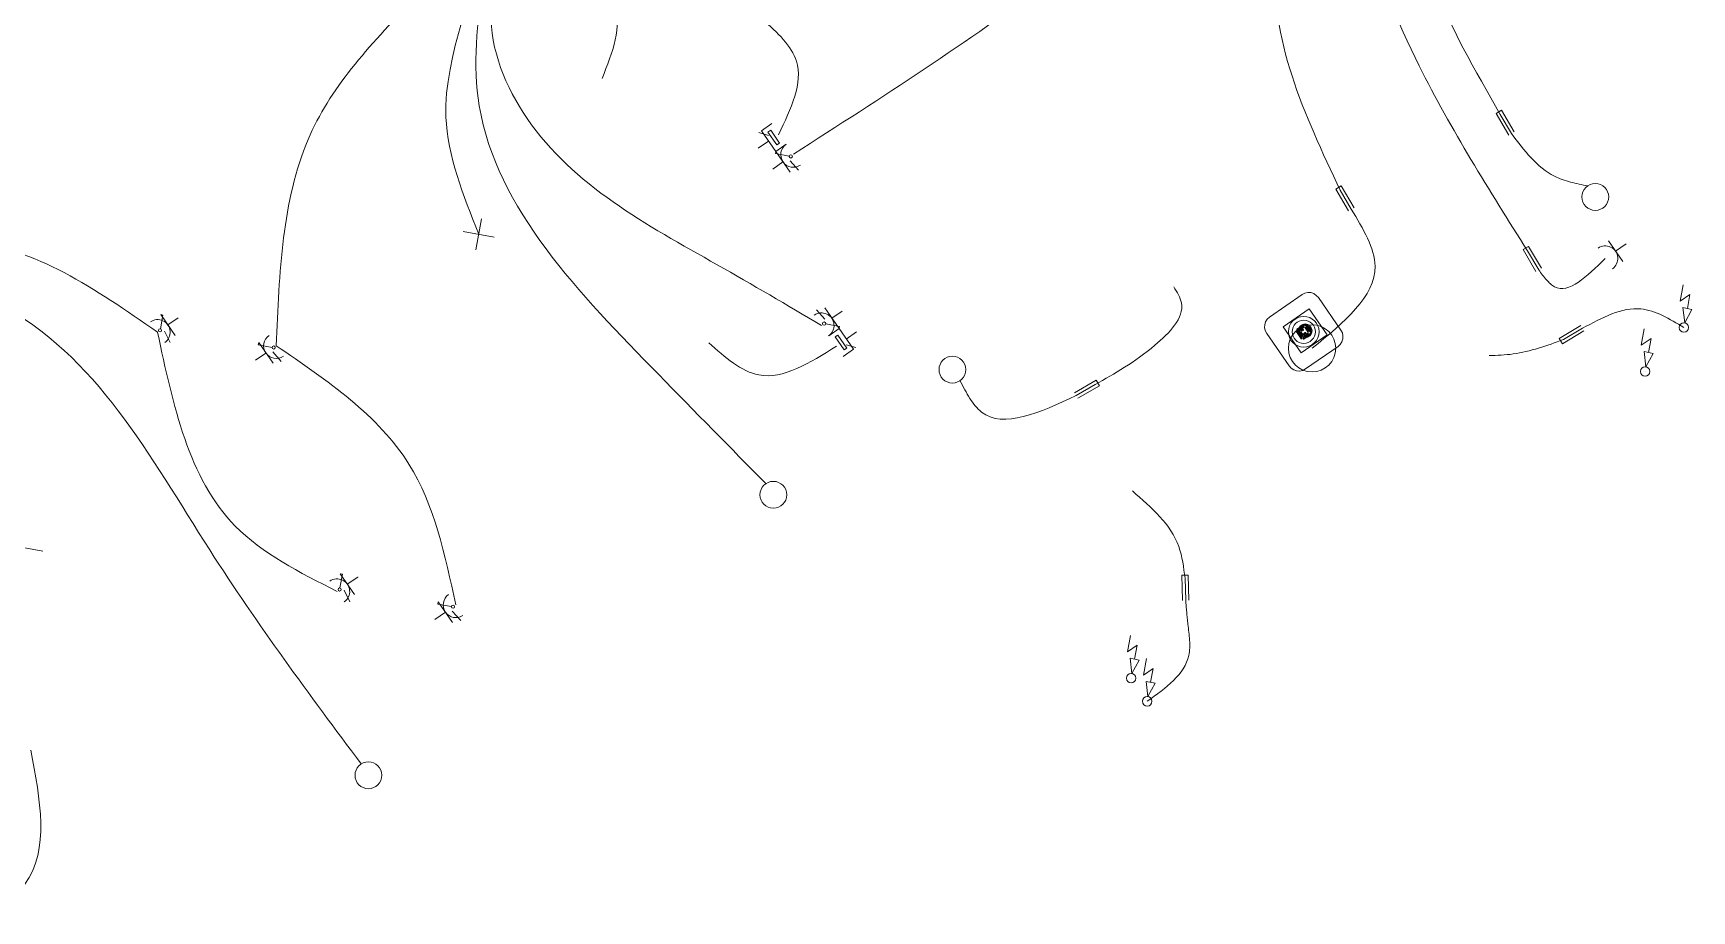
# Model space of a CAD drawing. Header units: metres. Extents: x 2747662.9 to 2747731.3, y 1250221.9 to 1250283.3.
# Drawn here: x 2747687.57 to 2747698.09, y 1250228 to 1250233.57 of the extents above; entities that cross this region are included whole.
import ezdxf

# ---------------------------------------------------------------- set-up
doc = ezdxf.new("R2010")
doc.units = ezdxf.units.M
doc.header["$MEASUREMENT"] = 0
doc.linetypes.add('EL_Hohldecke', pattern=[1500, 600, -300, 0, -300, 0, -300])
doc.layers.add('___elektro', color=7, linetype='Continuous')
doc.layers.add('___sanitär', color=7, linetype='Continuous')

msp = doc.modelspace()

# ---------------------------------------------------------------- linework, layer by layer
at = {"color": 30, "linetype": 'Continuous', "lineweight": 0, "true_color": 0xff8d1c}
for p, q in [((2747696.884, 1250233.079), (2747696.85, 1250233.058)), ((2747696.85, 1250233.058), (2747696.931, 1250232.92)), ((2747696.948, 1250232.93), (2747696.877, 1250233.051)), ((2747696.965, 1250232.941), (2747696.884, 1250233.079)), ((2747696.948, 1250232.93), (2747696.948, 1250232.93)), ((2747695.868, 1250232.598), (2747695.834, 1250232.578)), ((2747695.834, 1250232.578), (2747695.915, 1250232.44)), ((2747695.932, 1250232.45), (2747695.861, 1250232.571)), ((2747695.949, 1250232.46), (2747695.868, 1250232.598)), ((2747695.932, 1250232.45), (2747695.932, 1250232.45)), ((2747697.057, 1250232.214), (2747697.023, 1250232.194)), ((2747697.023, 1250232.194), (2747697.103, 1250232.055)), ((2747697.121, 1250232.066), (2747697.05, 1250232.186)), ((2747697.138, 1250232.076), (2747697.057, 1250232.214)), ((2747697.121, 1250232.066), (2747697.121, 1250232.066)), ((2747697.388, 1250231.712), (2747697.25, 1250231.631)), ((2747697.25, 1250231.631), (2747697.271, 1250231.596)), ((2747697.271, 1250231.596), (2747697.408, 1250231.678)), ((2747697.398, 1250231.695), (2747697.278, 1250231.624)), ((2747697.398, 1250231.695), (2747697.398, 1250231.695)), ((2747694.314, 1250231.365), (2747694.176, 1250231.285)), ((2747694.186, 1250231.268), (2747694.307, 1250231.338)), ((2747694.196, 1250231.251), (2747694.334, 1250231.33)), ((2747694.334, 1250231.33), (2747694.314, 1250231.365)), ((2747694.186, 1250231.268), (2747694.186, 1250231.268)), ((2747694.896, 1250230.13), (2747694.856, 1250230.129)), ((2747694.856, 1250230.129), (2747694.861, 1250229.969)), ((2747694.881, 1250229.97), (2747694.877, 1250230.11)), ((2747694.901, 1250229.97), (2747694.896, 1250230.13)), ((2747694.881, 1250229.97), (2747694.881, 1250229.97))]:
    msp.add_line(p, q, dxfattribs=at)
for points, knots in [([(2747684.259, 1250233.37), (2747684.235, 1250233.445), (2747684.212, 1250233.52), (2747684.2, 1250233.594), (2747684.109, 1250234.135), (2747684.589, 1250234.634), (2747685.042, 1250235.056), (2747685.665, 1250235.636), (2747686.236, 1250236.07), (2747686.848, 1250236.509), (2747687.33, 1250236.854), (2747687.837, 1250237.203), (2747688.344, 1250237.552)], [0, 0, 0, 0, 1, 1, 1, 2, 2, 2, 3, 3, 3, 4, 4, 4, 4]), ([(2747696.877, 1250233.052), (2747696.717, 1250233.331), (2747696.556, 1250233.611), (2747696.443, 1250233.902), (2747696.278, 1250234.325), (2747696.214, 1250234.772), (2747696.11, 1250235.252), (2747696.037, 1250235.589), (2747695.945, 1250235.942), (2747696.069, 1250236.227), (2747696.149, 1250236.412), (2747696.321, 1250236.569), (2747696.495, 1250236.696), (2747696.57, 1250236.75), (2747696.645, 1250236.799), (2747696.72, 1250236.848)], [0, 0, 0, 0, 1, 1, 1, 2, 2, 2, 3, 3, 3, 4, 4, 4, 5, 5, 5, 5]), ([(2747695.861, 1250232.571), (2747695.635, 1250233.051), (2747695.408, 1250233.531), (2747695.456, 1250234.047), (2747695.509, 1250234.617), (2747695.896, 1250235.231), (2747695.664, 1250235.724), (2747695.63, 1250235.795), (2747695.584, 1250235.864), (2747695.537, 1250235.932)], [0, 0, 0, 0, 1, 1, 1, 2, 2, 2, 3, 3, 3, 3]), ([(2747697.05, 1250232.186), (2747696.807, 1250232.571), (2747696.565, 1250232.955), (2747696.363, 1250233.359), (2747696.082, 1250233.924), (2747695.881, 1250234.526), (2747695.805, 1250235.174), (2747695.78, 1250235.387), (2747695.769, 1250235.605), (2747695.667, 1250235.783), (2747695.635, 1250235.839), (2747695.594, 1250235.891), (2747695.553, 1250235.943)], [0, 0, 0, 0, 1, 1, 1, 2, 2, 2, 3, 3, 3, 4, 4, 4, 4]), ([(2747692.393, 1250232.8), (2747692.951, 1250233.158), (2747693.509, 1250233.516), (2747694.009, 1250233.891), (2747694.492, 1250234.253), (2747694.921, 1250234.632), (2747695.379, 1250235.182), (2747695.515, 1250235.344), (2747695.653, 1250235.522), (2747695.613, 1250235.687), (2747695.596, 1250235.76), (2747695.544, 1250235.831), (2747695.492, 1250235.901)], [0, 0, 0, 0, 1, 1, 1, 2, 2, 2, 3, 3, 3, 4, 4, 4, 4]), ([(2747689.111, 1250231.584), (2747689.13, 1250232.047), (2747689.15, 1250232.51), (2747689.313, 1250232.892), (2747689.45, 1250233.213), (2747689.689, 1250233.478), (2747689.984, 1250233.78), (2747690.183, 1250233.983), (2747690.407, 1250234.203), (2747690.352, 1250234.433), (2747690.341, 1250234.482), (2747690.317, 1250234.531), (2747690.293, 1250234.58)], [0, 0, 0, 0, 1, 1, 1, 2, 2, 2, 3, 3, 3, 4, 4, 4, 4]), ([(2747690.396, 1250232.292), (2747690.296, 1250232.54), (2747690.197, 1250232.788), (2747690.188, 1250233.035), (2747690.172, 1250233.437), (2747690.394, 1250233.838), (2747690.414, 1250234.269), (2747690.417, 1250234.343), (2747690.414, 1250234.418), (2747690.387, 1250234.483), (2747690.37, 1250234.524), (2747690.343, 1250234.56), (2747690.317, 1250234.597)], [0, 0, 0, 0, 1, 1, 1, 2, 2, 2, 3, 3, 3, 4, 4, 4, 4]), ([(2747692.217, 1250230.71), (2747691.993, 1250230.937), (2747691.77, 1250231.164), (2747691.536, 1250231.403), (2747691.043, 1250231.905), (2747690.506, 1250232.456), (2747690.399, 1250233.107), (2747690.357, 1250233.362), (2747690.381, 1250233.632), (2747690.432, 1250233.909), (2747690.464, 1250234.085), (2747690.508, 1250234.264), (2747690.453, 1250234.418), (2747690.429, 1250234.487), (2747690.385, 1250234.551), (2747690.342, 1250234.614)], [0, 0, 0, 0, 1, 1, 1, 2, 2, 2, 3, 3, 3, 4, 4, 4, 5, 5, 5, 5]), ([(2747692.57, 1250231.713), (2747692.352, 1250231.842), (2747692.133, 1250231.971), (2747691.909, 1250232.098), (2747691.463, 1250232.351), (2747690.996, 1250232.598), (2747690.703, 1250233.026), (2747690.566, 1250233.225), (2747690.468, 1250233.464), (2747690.473, 1250233.698), (2747690.476, 1250233.847), (2747690.523, 1250233.994), (2747690.532, 1250234.148), (2747690.538, 1250234.25), (2747690.527, 1250234.355), (2747690.487, 1250234.445), (2747690.458, 1250234.512), (2747690.412, 1250234.572), (2747690.366, 1250234.631)], [0, 0, 0, 0, 1, 1, 1, 2, 2, 2, 3, 3, 3, 4, 4, 4, 5, 5, 5, 6, 6, 6, 6]), ([(2747691.125, 1250233.94), (2747691.178, 1250233.879), (2747691.232, 1250233.817), (2747691.257, 1250233.749), (2747691.309, 1250233.61), (2747691.244, 1250233.445), (2747691.179, 1250233.28)], [0, 0, 0, 0, 1, 1, 1, 2, 2, 2, 2]), ([(2747692.298, 1250232.923), (2747692.377, 1250233.088), (2747692.455, 1250233.252), (2747692.412, 1250233.389), (2747692.382, 1250233.486), (2747692.29, 1250233.57), (2747692.198, 1250233.654)], [0, 0, 0, 0, 1, 1, 1, 2, 2, 2, 2]), ([(2747688.358, 1250231.67), (2747687.964, 1250231.944), (2747687.569, 1250232.218), (2747687.167, 1250232.229), (2747686.773, 1250232.239), (2747686.371, 1250231.996), (2747685.968, 1250231.752)], [0, 0, 0, 0, 1, 1, 1, 2, 2, 2, 2]), ([(2747689.65, 1250228.932), (2747689.322, 1250229.372), (2747688.994, 1250229.812), (2747688.689, 1250230.289), (2747688.311, 1250230.881), (2747687.968, 1250231.529), (2747687.346, 1250231.852), (2747687.144, 1250231.957), (2747686.912, 1250232.028), (2747686.695, 1250232.01), (2747686.448, 1250231.989), (2747686.22, 1250231.854), (2747685.991, 1250231.719)], [0, 0, 0, 0, 1, 1, 1, 2, 2, 2, 3, 3, 3, 4, 4, 4, 4]), ([(2747694.307, 1250231.338), (2747694.431, 1250231.408), (2747694.555, 1250231.478), (2747694.686, 1250231.588), (2747694.777, 1250231.665), (2747694.872, 1250231.76), (2747694.854, 1250231.856), (2747694.848, 1250231.89), (2747694.826, 1250231.925), (2747694.805, 1250231.959)], [0, 0, 0, 0, 1, 1, 1, 2, 2, 2, 3, 3, 3, 3]), ([(2747689.497, 1250230.026), (2747689.259, 1250230.146), (2747689.022, 1250230.267), (2747688.851, 1250230.441), (2747688.555, 1250230.743), (2747688.457, 1250231.207), (2747688.358, 1250231.67)], [0, 0, 0, 0, 1, 1, 1, 2, 2, 2, 2]), ([(2747697.278, 1250231.624), (2747697.173, 1250231.585), (2747697.068, 1250231.547), (2747696.959, 1250231.532), (2747696.908, 1250231.525), (2747696.857, 1250231.524), (2747696.806, 1250231.522)], [0, 0, 0, 0, 1, 1, 1, 2, 2, 2, 2]), ([(2747689.111, 1250231.584), (2747689.436, 1250231.363), (2747689.761, 1250231.142), (2747689.953, 1250230.833), (2747690.114, 1250230.576), (2747690.182, 1250230.258), (2747690.25, 1250229.94)], [0, 0, 0, 0, 1, 1, 1, 2, 2, 2, 2]), ([(2747692.666, 1250231.582), (2747692.497, 1250231.476), (2747692.327, 1250231.369), (2747692.173, 1250231.399), (2747692.062, 1250231.42), (2747691.959, 1250231.511), (2747691.855, 1250231.602)], [0, 0, 0, 0, 1, 1, 1, 2, 2, 2, 2]), ([(2747694.877, 1250230.11), (2747694.868, 1250230.179), (2747694.86, 1250230.248), (2747694.837, 1250230.311), (2747694.787, 1250230.451), (2747694.665, 1250230.557), (2747694.543, 1250230.664)], [0, 0, 0, 0, 1, 1, 1, 2, 2, 2, 2]), ([(2747687.35, 1250228), (2747687.411, 1250228.054), (2747687.472, 1250228.108), (2747687.516, 1250228.169), (2747687.675, 1250228.389), (2747687.614, 1250228.705), (2747687.553, 1250229.02)], [0, 0, 0, 0, 1, 1, 1, 2, 2, 2, 2])]:
    msp.add_open_spline(points, degree=3, knots=knots, dxfattribs=at)
at = {"color": 30, "linetype": 'EL_Hohldecke', "lineweight": 0, "true_color": 0xff8d1c}
for points, knots in [([(2747697.432, 1250232.598), (2747697.358, 1250232.613), (2747697.285, 1250232.628), (2747697.221, 1250232.66), (2747697.11, 1250232.716), (2747697.029, 1250232.823), (2747696.948, 1250232.93)], [0, 0, 0, 0, 1, 1, 1, 2, 2, 2, 2]), ([(2747695.683, 1250231.568), (2747695.884, 1250231.733), (2747696.086, 1250231.897), (2747696.083, 1250232.089), (2747696.081, 1250232.203), (2747696.007, 1250232.326), (2747695.932, 1250232.45)], [0, 0, 0, 0, 1, 1, 1, 2, 2, 2, 2]), ([(2747697.543, 1250232.138), (2747697.427, 1250232.024), (2747697.312, 1250231.91), (2747697.221, 1250231.958), (2747697.185, 1250231.977), (2747697.153, 1250232.021), (2747697.121, 1250232.066)], [0, 0, 0, 0, 1, 1, 1, 2, 2, 2, 2]), ([(2747698.042, 1250231.7), (2747697.951, 1250231.754), (2747697.861, 1250231.809), (2747697.769, 1250231.818), (2747697.648, 1250231.83), (2747697.523, 1250231.762), (2747697.398, 1250231.695)], [0, 0, 0, 0, 1, 1, 1, 2, 2, 2, 2]), ([(2747693.449, 1250231.363), (2747693.49, 1250231.285), (2747693.53, 1250231.208), (2747693.585, 1250231.164), (2747693.724, 1250231.054), (2747693.955, 1250231.161), (2747694.186, 1250231.268)], [0, 0, 0, 0, 1, 1, 1, 2, 2, 2, 2]), ([(2747694.637, 1250229.329), (2747694.756, 1250229.414), (2747694.875, 1250229.5), (2747694.901, 1250229.62), (2747694.914, 1250229.681), (2747694.903, 1250229.751), (2747694.895, 1250229.818), (2747694.89, 1250229.87), (2747694.885, 1250229.92), (2747694.881, 1250229.97)], [0, 0, 0, 0, 1, 1, 1, 2, 2, 2, 3, 3, 3, 3])]:
    msp.add_open_spline(points, degree=3, knots=knots, dxfattribs=at)
at = {"layer": '___elektro', "color": 30, "linetype": 'Continuous', "lineweight": 0, "true_color": 0xff8d1c}
for p, q in [((2747692.19, 1250232.948), (2747692.255, 1250232.994)), ((2747692.235, 1250232.882), (2747692.169, 1250232.837)), ((2747692.235, 1250232.918), (2747692.173, 1250232.937)), ((2747692.281, 1250232.816), (2747692.19, 1250232.948)), ((2747692.169, 1250232.837), (2747692.169, 1250232.837)), ((2747692.278, 1250232.803), (2747692.281, 1250232.816)), ((2747692.366, 1250232.787), (2747692.278, 1250232.803)), ((2747692.346, 1250232.862), (2747692.281, 1250232.816)), ((2747692.281, 1250232.816), (2747692.372, 1250232.685)), ((2747692.326, 1250232.751), (2747692.261, 1250232.705)), ((2747692.261, 1250232.705), (2747692.261, 1250232.705)), ((2747692.261, 1250232.705), (2747692.261, 1250232.705)), ((2747692.371, 1250232.757), (2747692.424, 1250232.697)), ((2747697.432, 1250232.598), (2747697.432, 1250232.598)), ((2747697.55, 1250232.576), (2747697.55, 1250232.576)), ((2747697.411, 1250232.479), (2747697.411, 1250232.479)), ((2747697.529, 1250232.458), (2747697.529, 1250232.458)), ((2747697.529, 1250232.458), (2747697.529, 1250232.458)), ((2747697.529, 1250232.458), (2747697.529, 1250232.458)), ((2747690.378, 1250232.193), (2747690.413, 1250232.39)), ((2747690.494, 1250232.274), (2747690.297, 1250232.309)), ((2747690.396, 1250232.291), (2747690.396, 1250232.291)), ((2747697.655, 1250232.118), (2747697.564, 1250232.25)), ((2747697.609, 1250232.184), (2747697.675, 1250232.23)), ((2747697.675, 1250232.23), (2747697.675, 1250232.23)), ((2747697.675, 1250232.23), (2747697.675, 1250232.23)), ((2747698.018, 1250231.866), (2747698.037, 1250231.97)), ((2747692.682, 1250231.693), (2747692.591, 1250231.825)), ((2747698.08, 1250231.909), (2747698.018, 1250231.866)), ((2747698.092, 1250231.815), (2747698.035, 1250231.826)), ((2747698.047, 1250231.73), (2747698.035, 1250231.826)), ((2747698.064, 1250231.821), (2747698.08, 1250231.909)), ((2747688.376, 1250231.692), (2747688.392, 1250231.779)), ((2747688.378, 1250231.782), (2747688.469, 1250231.65)), ((2747688.392, 1250231.779), (2747688.378, 1250231.782)), ((2747688.423, 1250231.716), (2747688.489, 1250231.762)), ((2747688.489, 1250231.762), (2747688.489, 1250231.762)), ((2747688.489, 1250231.762), (2747688.489, 1250231.762)), ((2747692.592, 1250231.753), (2747692.538, 1250231.813)), ((2747692.597, 1250231.723), (2747692.684, 1250231.707)), ((2747692.636, 1250231.759), (2747692.702, 1250231.804)), ((2747692.702, 1250231.804), (2747692.702, 1250231.804)), ((2747692.702, 1250231.804), (2747692.702, 1250231.804)), ((2747698.047, 1250231.73), (2747698.092, 1250231.815)), ((2747688.402, 1250231.677), (2747688.439, 1250231.605)), ((2747692.616, 1250231.648), (2747692.682, 1250231.693)), ((2747692.684, 1250231.707), (2747692.682, 1250231.693)), ((2747692.682, 1250231.693), (2747692.773, 1250231.562)), ((2747692.727, 1250231.627), (2747692.793, 1250231.673)), ((2747692.793, 1250231.673), (2747692.793, 1250231.673)), ((2747697.772, 1250231.587), (2747697.791, 1250231.691)), ((2747697.834, 1250231.63), (2747697.772, 1250231.587)), ((2747697.818, 1250231.542), (2747697.834, 1250231.63)), ((2747698.042, 1250231.7), (2747698.042, 1250231.7)), ((2747689.045, 1250231.538), (2747688.979, 1250231.493)), ((2747688.997, 1250231.59), (2747689, 1250231.604)), ((2747689.085, 1250231.574), (2747688.997, 1250231.59)), ((2747689, 1250231.604), (2747689.091, 1250231.473)), ((2747689.089, 1250231.545), (2747689.143, 1250231.485)), ((2747692.773, 1250231.562), (2747692.707, 1250231.516)), ((2747692.728, 1250231.591), (2747692.789, 1250231.573)), ((2747697.847, 1250231.536), (2747697.789, 1250231.547)), ((2747697.801, 1250231.451), (2747697.789, 1250231.547)), ((2747697.801, 1250231.451), (2747697.847, 1250231.536)), ((2747688.979, 1250231.493), (2747688.979, 1250231.493)), ((2747688.979, 1250231.493), (2747688.979, 1250231.493)), ((2747693.352, 1250231.503), (2747693.352, 1250231.503)), ((2747693.471, 1250231.481), (2747693.471, 1250231.481)), ((2747697.796, 1250231.421), (2747697.796, 1250231.421)), ((2747693.331, 1250231.384), (2747693.331, 1250231.384)), ((2747693.449, 1250231.363), (2747693.449, 1250231.363)), ((2747693.449, 1250231.363), (2747693.449, 1250231.363)), ((2747693.449, 1250231.363), (2747693.449, 1250231.363)), ((2747692.217, 1250230.709), (2747692.217, 1250230.709)), ((2747692.335, 1250230.688), (2747692.335, 1250230.688)), ((2747692.195, 1250230.591), (2747692.195, 1250230.591)), ((2747692.313, 1250230.57), (2747692.314, 1250230.57)), ((2747692.313, 1250230.57), (2747692.314, 1250230.57)), ((2747692.313, 1250230.57), (2747692.314, 1250230.57)), ((2747687.631, 1250230.281), (2747687.435, 1250230.317)), ((2747689.515, 1250230.048), (2747689.531, 1250230.135)), ((2747689.517, 1250230.138), (2747689.608, 1250230.006)), ((2747689.531, 1250230.135), (2747689.517, 1250230.138)), ((2747689.541, 1250230.033), (2747689.578, 1250229.961)), ((2747689.562, 1250230.072), (2747689.628, 1250230.117)), ((2747689.628, 1250230.117), (2747689.628, 1250230.118)), ((2747689.628, 1250230.117), (2747689.628, 1250230.118)), ((2747690.136, 1250229.946), (2747690.138, 1250229.96)), ((2747690.224, 1250229.93), (2747690.136, 1250229.946)), ((2747690.138, 1250229.96), (2747690.23, 1250229.829)), ((2747690.184, 1250229.894), (2747690.118, 1250229.849)), ((2747690.118, 1250229.849), (2747690.118, 1250229.849)), ((2747690.118, 1250229.849), (2747690.118, 1250229.849)), ((2747690.228, 1250229.901), (2747690.282, 1250229.841)), ((2747694.511, 1250229.642), (2747694.53, 1250229.746)), ((2747694.573, 1250229.685), (2747694.511, 1250229.642)), ((2747694.557, 1250229.597), (2747694.573, 1250229.685)), ((2747694.586, 1250229.591), (2747694.528, 1250229.602)), ((2747694.54, 1250229.506), (2747694.528, 1250229.602)), ((2747694.54, 1250229.506), (2747694.586, 1250229.591)), ((2747694.613, 1250229.495), (2747694.632, 1250229.6)), ((2747694.674, 1250229.538), (2747694.613, 1250229.495)), ((2747694.658, 1250229.45), (2747694.674, 1250229.538)), ((2747694.535, 1250229.476), (2747694.535, 1250229.476)), ((2747694.687, 1250229.445), (2747694.63, 1250229.455)), ((2747694.642, 1250229.359), (2747694.63, 1250229.455)), ((2747694.642, 1250229.359), (2747694.687, 1250229.445)), ((2747694.637, 1250229.329), (2747694.637, 1250229.329)), ((2747689.648, 1250228.93), (2747689.648, 1250228.93)), ((2747689.766, 1250228.908), (2747689.766, 1250228.908)), ((2747689.626, 1250228.812), (2747689.626, 1250228.812)), ((2747689.745, 1250228.79), (2747689.745, 1250228.79)), ((2747689.745, 1250228.79), (2747689.745, 1250228.79)), ((2747689.745, 1250228.79), (2747689.745, 1250228.79))]:
    msp.add_line(p, q, dxfattribs=at)
for points in [[(2747692.248, 1250232.952), (2747692.305, 1250232.87), (2747692.288, 1250232.858), (2747692.231, 1250232.94)], [(2747692.715, 1250231.558), (2747692.658, 1250231.64), (2747692.674, 1250231.651), (2747692.731, 1250231.569)]]:
    msp.add_lwpolyline(points, close=True, dxfattribs=at)
for centre, radius in [((2747692.376, 1250232.785), 0.01), ((2747697.48, 1250232.528), 0.085), ((2747692.587, 1250231.725), 0.01), ((2747695.683, 1250231.568), 0.15), ((2747698.042, 1250231.7), 0.0303), ((2747688.374, 1250231.682), 0.01), ((2747689.095, 1250231.573), 0.01), ((2747693.401, 1250231.433), 0.085), ((2747697.796, 1250231.421), 0.0303), ((2747692.265, 1250230.639), 0.085), ((2747689.513, 1250230.038), 0.01), ((2747690.233, 1250229.929), 0.01), ((2747694.535, 1250229.476), 0.0303), ((2747694.637, 1250229.329), 0.0303), ((2747689.696, 1250228.86), 0.085)]:
    msp.add_circle(centre, radius, dxfattribs=at)
for centre, start, end in [((2747692.392, 1250232.796), 124.7099, 304.7099), ((2747697.543, 1250232.138), 304.7099, 124.7099), ((2747688.358, 1250231.67), 304.7099, 124.7099), ((2747692.57, 1250231.713), 304.7099, 124.7099), ((2747689.111, 1250231.584), 124.7099, 304.7099), ((2747689.497, 1250230.026), 304.7099, 124.7099), ((2747690.25, 1250229.94), 124.7099, 304.7099)]:
    msp.add_arc(centre, 0.08, start, end, dxfattribs=at)
at = {"layer": '___sanitär', "color": 106, "linetype": 'Continuous', "lineweight": 0, "true_color": 0x008a1e}
for p, q in [((2747695.413, 1250231.766), (2747695.517, 1250231.837)), ((2747695.413, 1250231.766), (2747695.517, 1250231.837)), ((2747695.517, 1250231.837), (2747695.62, 1250231.909)), ((2747695.517, 1250231.837), (2747695.62, 1250231.909)), ((2747695.517, 1250231.837), (2747695.517, 1250231.837)), ((2747695.637, 1250231.918), (2747695.62, 1250231.909)), ((2747695.637, 1250231.918), (2747695.62, 1250231.909)), ((2747695.62, 1250231.909), (2747695.62, 1250231.909)), ((2747695.656, 1250231.922), (2747695.637, 1250231.918)), ((2747695.656, 1250231.922), (2747695.637, 1250231.918)), ((2747695.675, 1250231.921), (2747695.656, 1250231.922)), ((2747695.675, 1250231.921), (2747695.656, 1250231.922)), ((2747695.694, 1250231.915), (2747695.675, 1250231.921)), ((2747695.694, 1250231.915), (2747695.675, 1250231.921)), ((2747695.71, 1250231.904), (2747695.694, 1250231.915)), ((2747695.71, 1250231.904), (2747695.694, 1250231.915)), ((2747695.723, 1250231.89), (2747695.71, 1250231.904)), ((2747695.723, 1250231.89), (2747695.71, 1250231.904)), ((2747695.723, 1250231.89), (2747695.723, 1250231.89)), ((2747695.723, 1250231.89), (2747695.866, 1250231.684)), ((2747695.723, 1250231.89), (2747695.866, 1250231.684)), ((2747695.383, 1250231.718), (2747695.382, 1250231.699)), ((2747695.383, 1250231.718), (2747695.382, 1250231.699)), ((2747695.388, 1250231.737), (2747695.383, 1250231.718)), ((2747695.388, 1250231.737), (2747695.383, 1250231.718)), ((2747695.399, 1250231.753), (2747695.388, 1250231.737)), ((2747695.399, 1250231.753), (2747695.388, 1250231.737)), ((2747695.413, 1250231.766), (2747695.399, 1250231.753)), ((2747695.413, 1250231.766), (2747695.399, 1250231.753)), ((2747695.413, 1250231.766), (2747695.413, 1250231.766)), ((2747695.5, 1250231.704), (2747695.664, 1250231.818)), ((2747695.664, 1250231.818), (2747695.5, 1250231.704)), ((2747695.63, 1250231.72), (2747695.587, 1250231.69)), ((2747695.677, 1250231.674), (2747695.648, 1250231.717)), ((2747695.664, 1250231.818), (2747695.778, 1250231.653)), ((2747695.664, 1250231.818), (2747695.778, 1250231.653)), ((2747695.664, 1250231.818), (2747695.664, 1250231.818)), ((2747695.382, 1250231.699), (2747695.386, 1250231.68)), ((2747695.382, 1250231.699), (2747695.386, 1250231.68)), ((2747695.386, 1250231.68), (2747695.395, 1250231.662)), ((2747695.386, 1250231.68), (2747695.395, 1250231.662)), ((2747695.395, 1250231.662), (2747695.395, 1250231.662)), ((2747695.538, 1250231.456), (2747695.395, 1250231.662)), ((2747695.538, 1250231.456), (2747695.395, 1250231.662)), ((2747695.5, 1250231.704), (2747695.614, 1250231.539)), ((2747695.5, 1250231.704), (2747695.614, 1250231.539)), ((2747695.5, 1250231.704), (2747695.5, 1250231.704)), ((2747695.584, 1250231.672), (2747695.613, 1250231.629)), ((2747695.618, 1250231.633), (2747695.589, 1250231.676)), ((2747695.59, 1250231.685), (2747695.633, 1250231.715)), ((2747695.6, 1250231.67), (2747695.617, 1250231.645)), ((2747695.627, 1250231.704), (2747695.603, 1250231.687)), ((2747695.622, 1250231.649), (2747695.605, 1250231.673)), ((2747695.606, 1250231.682), (2747695.631, 1250231.699)), ((2747695.607, 1250231.684), (2747695.611, 1250231.687)), ((2747695.61, 1250231.668), (2747695.615, 1250231.671)), ((2747695.614, 1250231.539), (2747695.778, 1250231.653)), ((2747695.778, 1250231.653), (2747695.614, 1250231.539)), ((2747695.618, 1250231.655), (2747695.623, 1250231.659)), ((2747695.625, 1250231.687), (2747695.619, 1250231.683)), ((2747695.622, 1250231.678), (2747695.628, 1250231.682)), ((2747695.671, 1250231.661), (2747695.628, 1250231.631)), ((2747695.655, 1250231.664), (2747695.63, 1250231.647)), ((2747695.631, 1250231.626), (2747695.674, 1250231.656)), ((2747695.632, 1250231.647), (2747695.637, 1250231.65)), ((2747695.638, 1250231.668), (2747695.633, 1250231.664)), ((2747695.633, 1250231.642), (2747695.658, 1250231.659)), ((2747695.636, 1250231.659), (2747695.642, 1250231.663)), ((2747695.639, 1250231.697), (2747695.656, 1250231.673)), ((2747695.639, 1250231.679), (2747695.639, 1250231.679)), ((2747695.639, 1250231.679), (2747695.639, 1250231.679)), ((2747695.643, 1250231.713), (2747695.672, 1250231.67)), ((2747695.661, 1250231.676), (2747695.644, 1250231.701)), ((2747695.778, 1250231.653), (2747695.778, 1250231.654)), ((2747695.866, 1250231.684), (2747695.866, 1250231.684)), ((2747695.875, 1250231.666), (2747695.866, 1250231.684)), ((2747695.875, 1250231.666), (2747695.866, 1250231.684)), ((2747695.872, 1250231.609), (2747695.878, 1250231.628)), ((2747695.872, 1250231.609), (2747695.878, 1250231.628)), ((2747695.879, 1250231.647), (2747695.875, 1250231.666)), ((2747695.879, 1250231.647), (2747695.875, 1250231.666)), ((2747695.878, 1250231.628), (2747695.879, 1250231.647)), ((2747695.878, 1250231.628), (2747695.879, 1250231.647)), ((2747695.614, 1250231.539), (2747695.614, 1250231.54)), ((2747695.848, 1250231.58), (2747695.641, 1250231.437)), ((2747695.848, 1250231.58), (2747695.641, 1250231.437)), ((2747695.848, 1250231.58), (2747695.862, 1250231.593)), ((2747695.848, 1250231.58), (2747695.862, 1250231.593)), ((2747695.848, 1250231.58), (2747695.848, 1250231.58)), ((2747695.862, 1250231.593), (2747695.872, 1250231.609)), ((2747695.862, 1250231.593), (2747695.872, 1250231.609)), ((2747695.538, 1250231.456), (2747695.538, 1250231.456)), ((2747695.538, 1250231.456), (2747695.551, 1250231.442)), ((2747695.538, 1250231.456), (2747695.551, 1250231.442)), ((2747695.551, 1250231.442), (2747695.567, 1250231.431)), ((2747695.551, 1250231.442), (2747695.567, 1250231.431)), ((2747695.567, 1250231.431), (2747695.585, 1250231.425)), ((2747695.567, 1250231.431), (2747695.585, 1250231.425)), ((2747695.585, 1250231.425), (2747695.605, 1250231.424)), ((2747695.585, 1250231.425), (2747695.605, 1250231.424)), ((2747695.605, 1250231.424), (2747695.624, 1250231.428)), ((2747695.605, 1250231.424), (2747695.624, 1250231.428)), ((2747695.624, 1250231.428), (2747695.641, 1250231.437)), ((2747695.624, 1250231.428), (2747695.641, 1250231.437)), ((2747695.641, 1250231.437), (2747695.641, 1250231.437))]:
    msp.add_line(p, q, dxfattribs=at)
for centre, radius in [((2747695.63, 1250231.673), 0.0975), ((2747695.63, 1250231.673), 0.0737), ((2747695.639, 1250231.679), 0.0445), ((2747695.639, 1250231.679), 0.0445), ((2747695.639, 1250231.679), 0.0375), ((2747695.639, 1250231.679), 0.0375), ((2747695.639, 1250231.679), 0.0375), ((2747695.639, 1250231.679), 0.0375)]:
    msp.add_circle(centre, radius, dxfattribs=at)
for centre, radius, start, end in [((2747695.631, 1250231.717), 0.003, 304.7099, 124.7099), ((2747695.645, 1250231.715), 0.003, 34.7099, 214.7099), ((2747695.586, 1250231.674), 0.003, 34.7099, 214.7099), ((2747695.589, 1250231.688), 0.003, 124.7099, 304.7099), ((2747695.602, 1250231.672), 0.003, 34.7099, 214.7099), ((2747695.604, 1250231.684), 0.003, 124.7099, 304.7099), ((2747695.652, 1250231.688), 0.041, 148.6622, 280.7576), ((2747695.652, 1250231.688), 0.041, 148.6622, 280.7576), ((2747695.652, 1250231.688), 0.041, 148.6622, 280.7576), ((2747695.616, 1250231.631), 0.003, 214.7099, 34.7099), ((2747695.619, 1250231.647), 0.003, 214.7099, 34.7099), ((2747695.621, 1250231.681), 0.003, 124.7099, 304.7099), ((2747695.626, 1250231.685), 0.003, 304.7099, 124.7099), ((2747695.629, 1250231.701), 0.003, 304.7099, 124.7099), ((2747695.63, 1250231.629), 0.003, 124.7099, 304.7099), ((2747695.632, 1250231.645), 0.003, 124.7099, 304.7099), ((2747695.634, 1250231.661), 0.003, 124.7099, 304.7099), ((2747695.64, 1250231.665), 0.003, 304.7099, 124.7099), ((2747695.642, 1250231.699), 0.003, 34.7099, 214.7099), ((2747695.656, 1250231.662), 0.003, 304.7099, 124.7099), ((2747695.659, 1250231.674), 0.003, 214.7099, 34.7099), ((2747695.672, 1250231.658), 0.003, 304.7099, 124.7099), ((2747695.675, 1250231.672), 0.003, 214.7099, 34.7099)]:
    msp.add_arc(centre, radius, start, end, dxfattribs=at)

doc.saveas('drawing.dxf')
